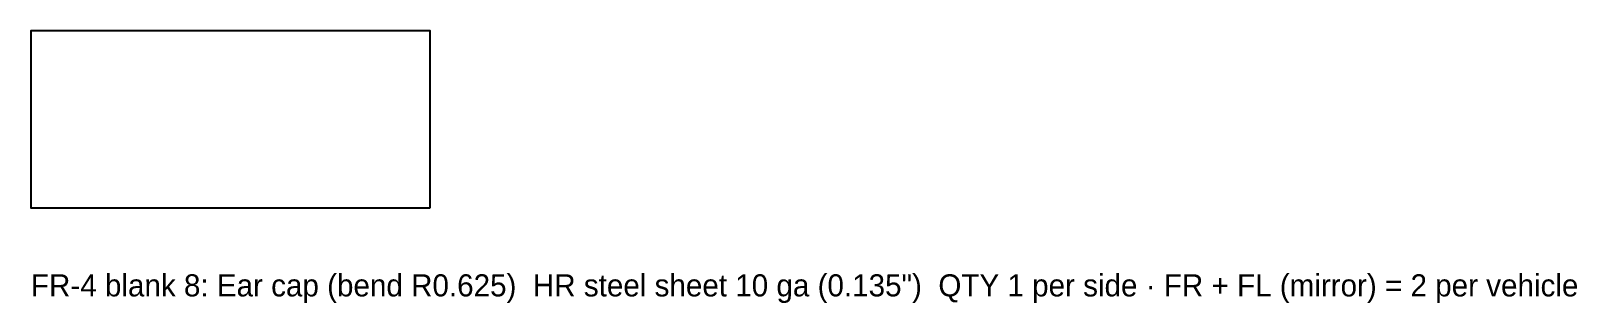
# Model space of a CAD drawing. Header units: inches. Extents: x 0 to 10.5, y -0.6 to 1.2.
import ezdxf

# ---------------------------------------------------------------- set-up
doc = ezdxf.new("R2010")
doc.units = ezdxf.units.IN
doc.header["$MEASUREMENT"] = 0
doc.layers.add('CUT', color=7, linetype='Continuous')
doc.layers.add('TEXT', color=3, linetype='Continuous')

msp = doc.modelspace()

# ---------------------------------------------------------------- linework, layer by layer
at = {"layer": 'CUT'}
msp.add_lwpolyline([(2.705, 0), (2.705, 1.2), (0, 1.2), (0, 0), (2.705, 0)], close=True, dxfattribs=at)

# ---------------------------------------------------------------- texts
at = {"layer": 'TEXT'}
msp.add_text('FR-4 blank 8: Ear cap (bend R0.625)  HR steel sheet 10 ga (0.135")  QTY 1 per side · FR + FL (mirror) = 2 per vehicle', height=0.15, dxfattribs=at).set_placement((0, -0.6))

doc.saveas('drawing.dxf')
